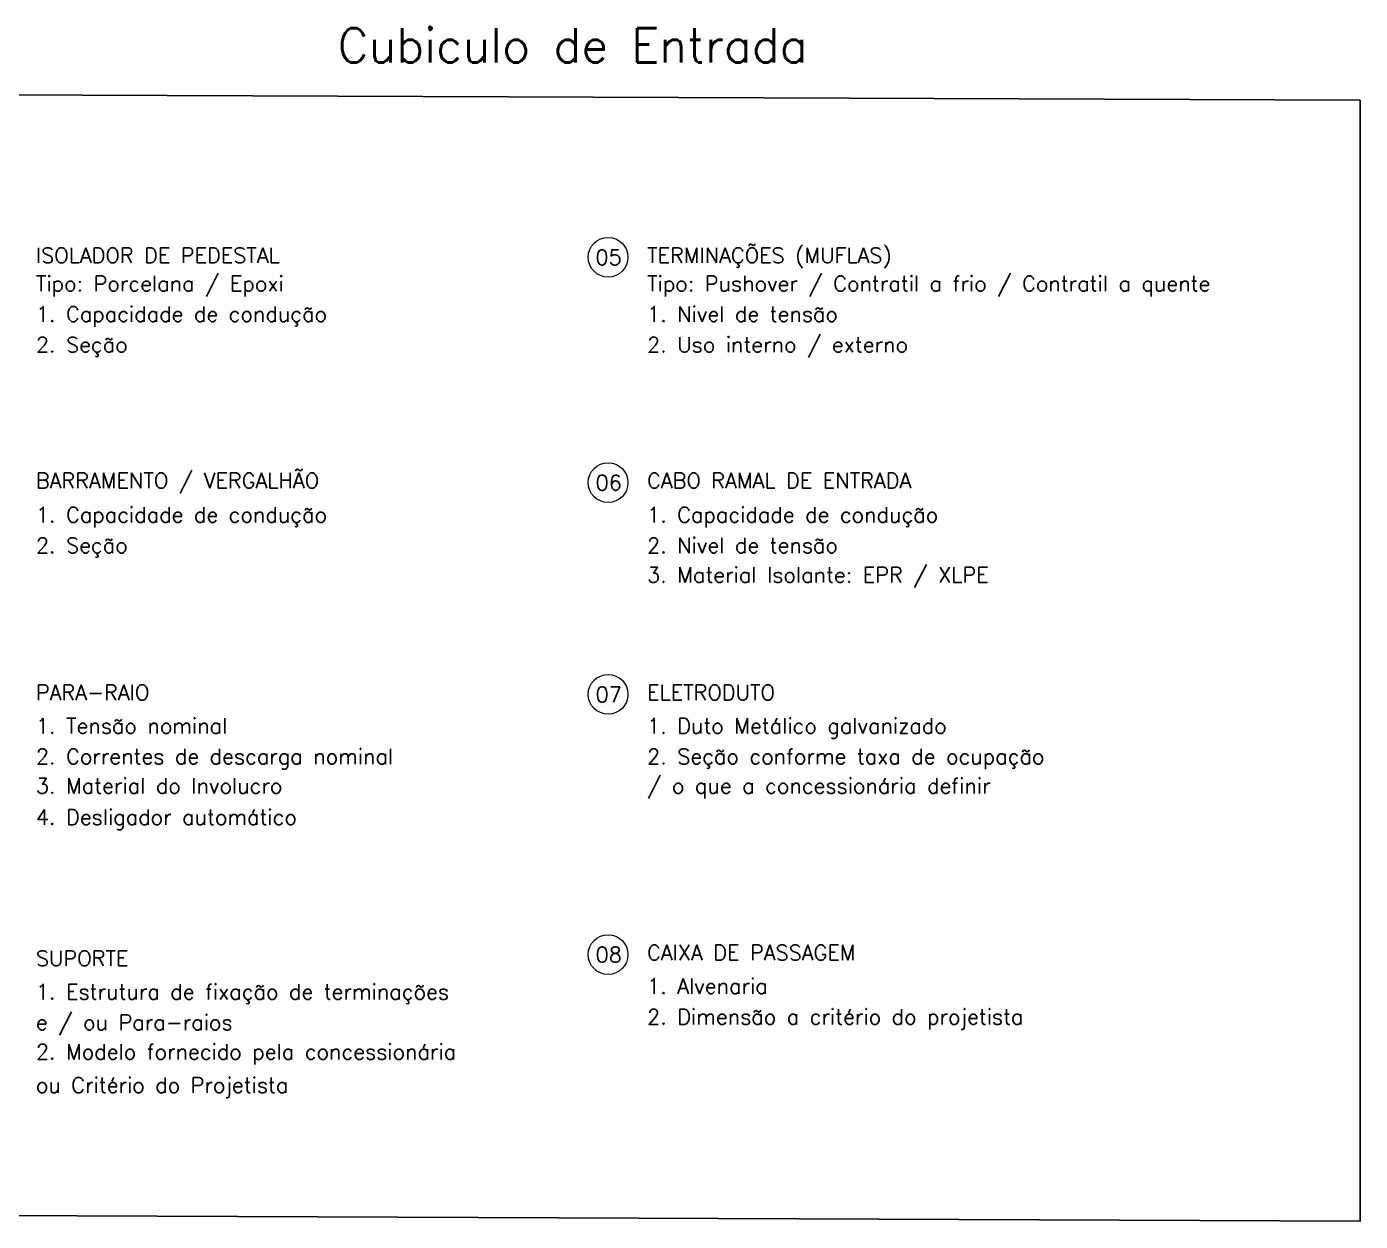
# Model space of a CAD drawing. Extents: x 2368 to 5238, y 905 to 1916.
# Drawn here: x 2376.23 to 2390.18, y 905.83 to 918.32 of the extents above; entities that cross this region are included whole.
import ezdxf

# ---------------------------------------------------------------- set-up
doc = ezdxf.new("R2010")
doc.units = 0
doc.header["$LTSCALE"] = 10
doc.layers.get('0').update_dxf_attribs({"linetype": 'CONTINUOUS'})
doc.layers.add('TEXTO', color=2, linetype='CONTINUOUS', lineweight=15)
doc.styles.add('CP', font='simplex.shx')

msp = doc.modelspace()

# ---------------------------------------------------------------- linework, layer by layer
at = {"color": 210}
for p, q in [((2375.666, 917.612), (2390.18, 917.554)), ((2390.18, 917.554), (2390.18, 905.828)), ((2375.666, 905.889), (2390.18, 905.83))]:
    msp.add_line(p, q, dxfattribs=at)
at = {"layer": 'TEXTO', "color": 1}
for centre in [(2382.313, 915.911), (2382.313, 913.554), (2382.313, 911.34), (2382.313, 908.618)]:
    msp.add_circle(centre, 0.208, dxfattribs=at)

# ---------------------------------------------------------------- texts
at = {"layer": 'TEXTO', "style": 'CP'}
msp.add_text('Cubiculo de Entrada', height=0.35837, dxfattribs=at).set_placement((2379.485, 917.947))
at = {"layer": 'TEXTO', "color": 1, "style": 'CP'}
for s, p in [('ISOLADOR DE PEDESTAL', (2376.329, 915.851)), ('05', (2382.181, 915.83)), ('TERMINAÇÕES (MUFLAS)', (2382.721, 915.851)), ('BARRAMENTO / VERGALHÃO', (2376.329, 913.495)), ('06', (2382.183, 913.473)), ('CABO RAMAL DE ENTRADA', (2382.721, 913.495)), ('PARA-RAIO', (2376.329, 911.28)), ('07', (2382.183, 911.259)), ('ELETRODUTO', (2382.721, 911.28)), ('CAIXA DE PASSAGEM', (2382.721, 908.559)), ('SUPORTE', (2376.329, 908.499)), ('08', (2382.183, 908.538))]:
    msp.add_text(s, height=0.16, dxfattribs=at).set_placement(p)
at = {"layer": 'TEXTO', "color": 2, "style": 'CP'}
for s, p in [('Tipo: Porcelana / Epoxi', (2376.329, 915.555)), ('Tipo: Pushover / Contratil a frio / Contratil a quente', (2382.721, 915.555)), ('1. Capacidade de condução', (2376.329, 915.237)), ('1. Nivel de tensão', (2382.721, 915.237)), ('2. Seção', (2376.329, 914.917)), ('2. Uso interno / externo', (2382.721, 914.917)), ('1. Capacidade de condução', (2376.329, 913.138)), ('1. Capacidade de condução', (2382.721, 913.138)), ('2. Seção', (2376.329, 912.818)), ('2. Nivel de tensão', (2382.721, 912.818)), ('3. Material Isolante: EPR / XLPE', (2382.721, 912.509)), ('1. Tensão nominal', (2376.329, 910.93)), ('1. Duto Metálico galvanizado', (2382.721, 910.93)), ('2. Correntes de descarga nominal', (2376.329, 910.61)), ('2. Seção conforme taxa de ocupação', (2382.721, 910.61)), ('3. Material do Involucro', (2376.329, 910.303)), ('/ o que a concessionária definir', (2382.721, 910.303)), ('4. Desligador automático', (2376.329, 909.976)), ('1. Estrutura de fixação de terminações', (2376.329, 908.149)), ('1. Alvenaria ', (2382.721, 908.209)), ('e / ou Para-raios', (2376.329, 907.829)), ('2. Dimensão a critério do projetista', (2382.721, 907.888)), ('2. Modelo fornecido pela concessionária', (2376.329, 907.522)), ('ou Critério do Projetista', (2376.329, 907.173))]:
    msp.add_text(s, height=0.16, dxfattribs=at).set_placement(p)

doc.saveas('drawing.dxf')
